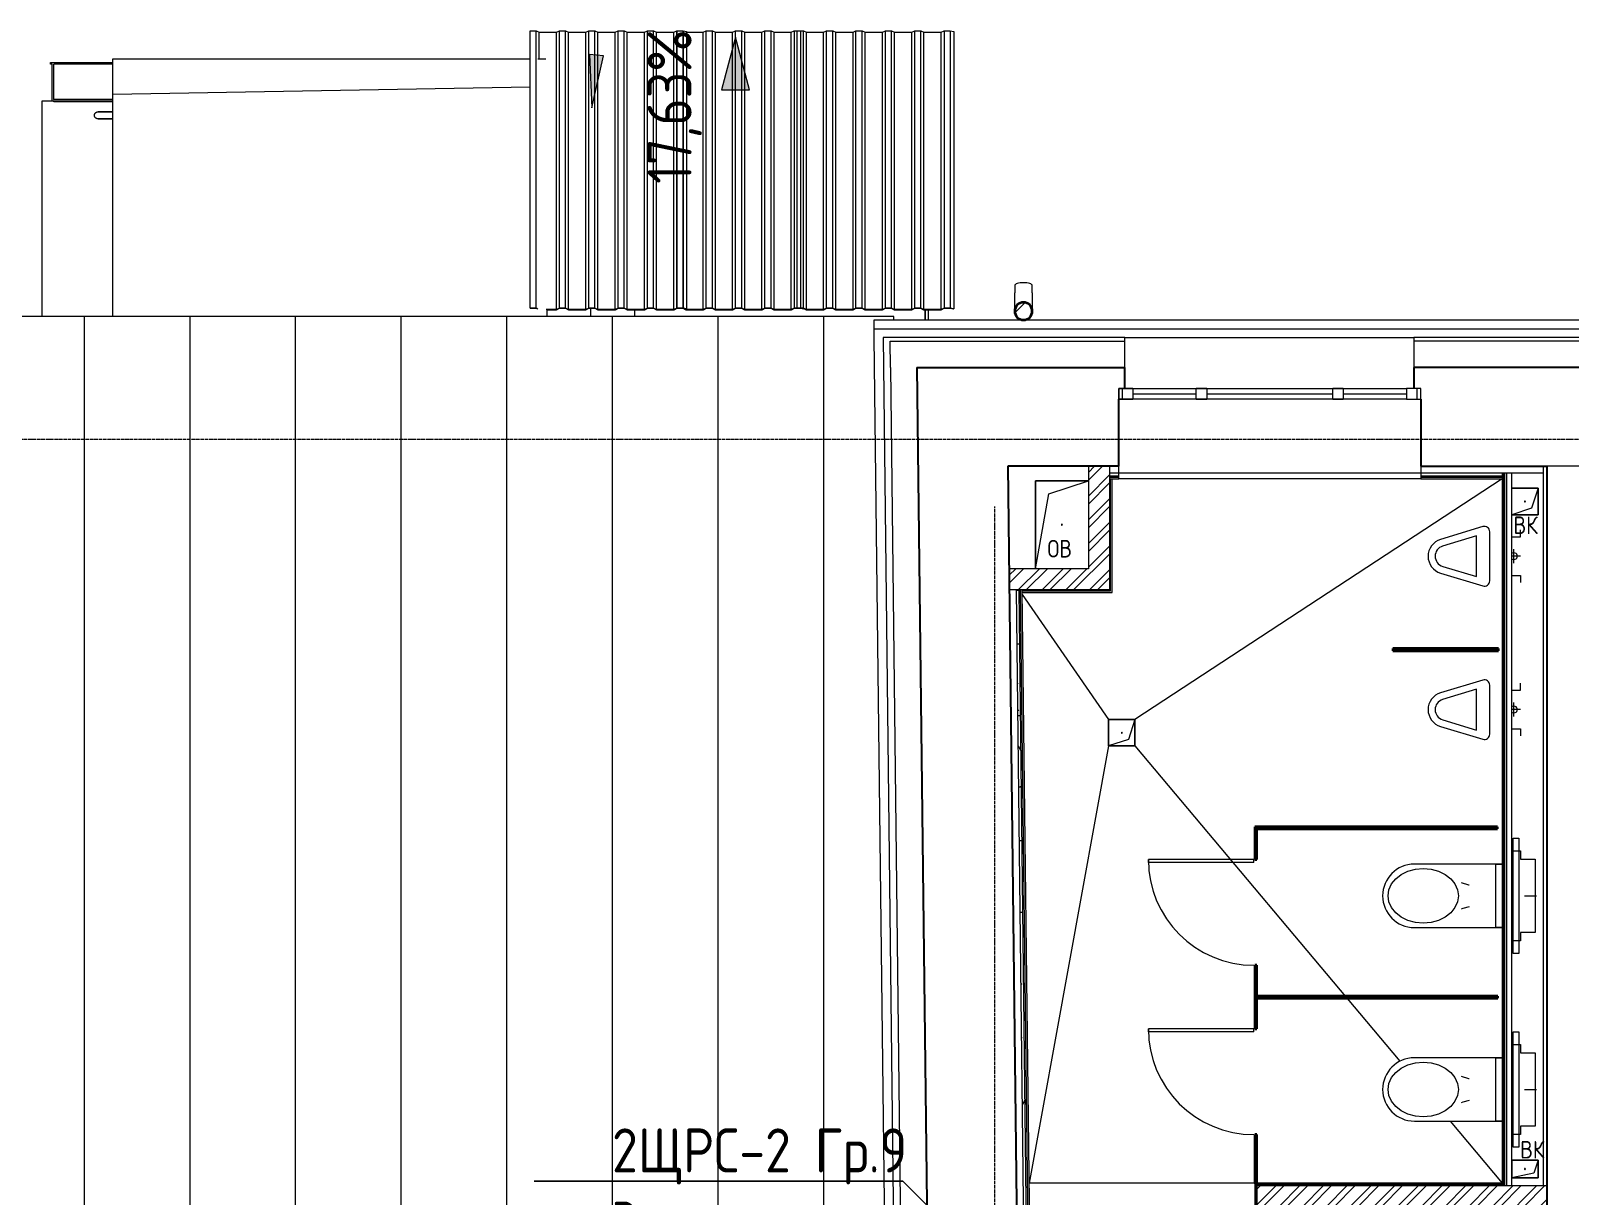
# Model space of a CAD drawing. Header units: millimetres. Extents: x -32 to 417638015, y -35 to 175284279.
# Drawn here: x 823738 to 832483, y 67712 to 74332 of the extents above; entities that cross this region are included whole.
import ezdxf
from ezdxf import colors
from ezdxf.entities.mleader import LeaderData, LeaderLine
from ezdxf.math import Vec2, Vec3

# ---------------------------------------------------------------- set-up
doc = ezdxf.new("R2010")
doc.units = ezdxf.units.MM
doc.linetypes.add('ADSK_Линия сетки', pattern=[25, 20, -2.5, 0, -2.5])
for name, color, linetype, lineweight in [('_ Окна', 7, 'Continuous', 9), ('Аннотация', 7, 'Continuous', 18), ('Двери', 7, 'Continuous', 9), ('Двери открывание', 7, 'Continuous', 9), ('Крыша', 7, 'Continuous', 9), ('Крыша штриховка', 7, 'Continuous', 9), ('Лестницы', 7, 'Continuous', 9), ('Обобщенные модели', 7, 'Continuous', 18), ('Ограждение', 7, 'Continuous', 9), ('Окна', 7, 'Continuous', 9), ('Оси', 253, 'Continuous', 9), ('Перекрытие', 7, 'Continuous', 18), ('Размеры', 7, 'Continuous', 9), ('Сантехника', 7, 'Continuous', 18), ('Стены внутренние', 7, 'Continuous', 18), ('Стены наружные', 7, 'Continuous', 18), ('Стены несущие', 7, 'Continuous', 30), ('Стены отделка', 7, 'Continuous', 30), ('Стены штриховка', 7, 'Continuous', 9), ('ШТРИХОВКА', 252, 'Continuous', 15)]:
    doc.layers.add(name, color=color, linetype=linetype, lineweight=lineweight)
doc.layers.add('_ЭМ_Надписи', color=7, linetype='Continuous')
doc.layers.add('Линии', color=7, linetype='Continuous', lineweight=9, true_color=0x00a600)
doc.styles.add('GOST Common_1', font='GOST_Common.ttf', dxfattribs={"width": 0.9, "height": 250})
doc.styles.add('GOST Common_5', font='GOST_Common.ttf', dxfattribs={"width": 0.9, "height": 200})
doc.styles.add('ЭОМ', font='isocpeur.ttf', dxfattribs={"width": 0.85, "height": 250})
pattern_1 = [(45, (686.36, 338.7), (-67.35192, 67.35192), []), (45, (731.26, 338.7), (-67.35192, 67.35192), [])]
pattern_2 = [(0, (686.36, 338.7), (406.4, 101.6), [33.528, -271.272, 33.528, -271.272, -1625.6]), (0, (686.36, 338.7), (406.4, 101.6), [-609.6, 33.528, -576.072, 33.528, -271.272, -711.2]), (0, (686.36, 338.7), (406.4, 101.6), [-1524, 33.528, -169.672, 33.528, -474.472]), (120, (838.76, 389.5), (-291.18818, 301.15272), [33.528, -271.272, 33.528, -271.272, -1625.6]), (120, (838.76, 389.5), (-291.18818, 301.15272), [-609.6, 33.528, -576.072, 33.528, -271.272, -711.2]), (120, (838.76, 389.5), (-291.18818, 301.15272), [-1524, 33.528, -169.672, 33.528, -474.472]), (240, (889.56, 592.7), (-115.21182, -402.75272), [33.528, -271.272, 33.528, -271.272, -1625.6]), (240, (889.56, 592.7), (-115.21182, -402.75272), [-609.6, 33.528, -576.072, 33.528, -271.272, -711.2]), (240, (889.56, 592.7), (-115.21182, -402.75272), [-1524, 33.528, -169.672, 33.528, -474.472])]

# ---------------------------------------------------------------- blocks, each defined once
blk = doc.blocks.new('План 2 этажа')
h = blk.add_hatch()
h.set_pattern_fill('ANSI32', color=8, scale=10)
h.set_pattern_definition(pattern_1)
h.paths.add_polyline_path([(39786.357, 20430.018), (39666.357, 20430.018), (39666.357, 19847.026), (39216.098, 19847.026), (39217.512, 19727.026), (39786.357, 19727.026)])
h = blk.add_hatch()
h.set_pattern_fill('ANSI32', color=8, scale=10)
h.set_pattern_definition(pattern_1)
h.paths.add_polyline_path([(42131.357, 16222.28), (42011.357, 16222.28), (42011.357, 13773.873), (42131.357, 13773.873)])
h.paths.add_polyline_path([(42271.357, 16222.28), (42271.357, 16342.28), (40626.357, 16342.28), (40626.357, 16222.28)])
h.paths.add_polyline_path([(40718.07, 13283.7), (40838.07, 13283.7), (40838.07, 13653.873), (42271.357, 13653.873), (42271.357, 13773.873), (40718.07, 13773.873)])
h.paths.add_polyline_path([(40838.07, 13283.7), (40718.07, 13283.7), (40718.07, 12989.356), (40838.07, 12989.356)])
at = {"layer": 'Аннотация'}
blk.add_hatch(color=8, dxfattribs=at).paths.add_polyline_path([(36845.9, 22464.905), (36911.498, 22760.297), (36832.81, 22767.21)])
at = {"layer": 'Крыша штриховка'}
h = blk.add_hatch(dxfattribs=at)
h.set_pattern_fill('FP_9', color=8, style=0, pattern_type=2)
h.set_pattern_definition([(270, (842.4, -16860.6), (600, 4e-14), [])])
h.paths.add_polyline_path([(33323.741, 13727.567), (38561.401, 13727.567), (38561.401, 13870.523), (38536.457, 13870.23), (38450.578, 21210.018), (38450.578, 21260.018), (38561.401, 21260.018), (38561.401, 21280.018), (32084.069, 21280.018), (32132.058, 21244.23), (30695.26, 19317.578), (30795.993, 19317.578), (30775.173, 19257.578), (30650.515, 19257.578), (29869.541, 18211.892), (29870.689, 18210.718), (25704.645, 13743.182), (31635.996, 13727.567), (32964.784, 13727.567)])
h.paths.add_polyline_path([(11561.357, 13740.416), (11561.357, 13740.521), (11526.903, 13740.507)])
h.paths.add_polyline_path([(24101.353, 13747.403), (24081.951, 13775.515), (24089.825, 13775.515), (20054.748, 18104.105), (20056.478, 18105.419), (20054.748, 18104.416), (19974.307, 18230.272), (19576.179, 18230.272), (19104.572, 19591.027), (18087.478, 21182.333), (18240.312, 21280.018), (11501.357, 21280.018), (11501.357, 21221.225), (11611.357, 21221.225), (11611.357, 13801.225), (11561.357, 13801.225), (11561.357, 13780.416), (23901.782, 13747.928)])
h.paths.add_polyline_path([(33423.969, 13905.448), (33421.469, 13905.448), (33420.912, 13996.099), (33403.907, 13999.98), (33385.214, 14015.656), (33375.773, 14035.731), (33376.469, 14192.982), (33379.485, 14197.96), (33383.168, 14200.708), (33394.33, 14204.67), (33409.368, 14207.374), (33426.469, 14208.433), (33451.469, 14206.363), (33464.772, 14202.721), (33472.383, 14198.759), (33474.766, 14196.981), (33476.469, 14192.982), (33476.469, 14033.814), (33465.561, 14013.162), (33447.175, 13999.557), (33431.469, 13994.831), (33430.799, 13905.448), (33425.175, 13905.448)])
h.paths.add_polyline_path([(16661.357, 13905.448), (16656.357, 13905.448), (16655.8, 13996.099), (16638.795, 13999.98), (16620.102, 14015.656), (16610.661, 14035.731), (16611.357, 14192.982), (16614.373, 14197.96), (16618.056, 14200.708), (16629.218, 14204.67), (16644.256, 14207.374), (16661.357, 14208.433), (16686.357, 14206.363), (16699.66, 14202.721), (16707.271, 14198.759), (16709.654, 14196.981), (16711.357, 14192.982), (16711.357, 14033.814), (16700.449, 14013.162), (16682.063, 13999.557), (16666.357, 13994.831), (16665.688, 13905.448), (16662.651, 13905.448)])
at = {"layer": 'Обобщенные модели', "lineweight": 9}
h = blk.add_hatch(dxfattribs=at)
h.set_pattern_fill('FP_14', color=8, style=0, pattern_type=2)
h.set_pattern_definition([(45, (686.36, 338.7), (-106.066, 106.066), [])])
h.paths.add_polyline_path([(39298.212, 21260.018), (39319.906, 21264.969), (39337.303, 21278.843), (39346.958, 21298.892), (39346.958, 21321.144), (39337.303, 21341.192), (39319.906, 21355.066), (39298.212, 21360.018), (39276.518, 21355.066), (39259.12, 21341.192), (39249.465, 21321.144), (39249.465, 21298.892), (39259.12, 21278.843), (39277.896, 21264.654)])
at = {"layer": 'Размеры'}
blk.add_hatch(color=8, dxfattribs=at).paths.add_polyline_path([(37662.051, 22867.003), (37581.667, 22567.003), (37742.436, 22567.003)])
at = {"layer": 'Стены внутренние', "lineweight": 9}
h = blk.add_hatch(dxfattribs=at)
h.set_pattern_fill('FP_6', color=8, style=0, pattern_type=2)
h.set_pattern_definition(pattern_2)
h.paths.add_polyline_path([(41554.579, 20375.018), (42023.857, 20375.018), (42023.857, 20390.018), (41554.579, 20390.018)])
h.paths.add_polyline_path([(39839.579, 20375.018), (39839.579, 20390.018), (39715.357, 20390.018), (39715.357, 20375.018)])
h = blk.add_hatch(dxfattribs=at)
h.set_pattern_fill('FP_6', color=8, style=0, pattern_type=2)
h.set_pattern_definition(pattern_2)
h.paths.add_polyline_path([(39336.457, 13026.018), (39351.456, 13026.195), (39340.62, 13946.024), (39325.621, 13945.848), (39332.793, 13337.058)])
h.paths.add_polyline_path([(39315.714, 14786.789), (39330.713, 14786.966), (39271.679, 19798.009), (39256.68, 19797.832), (39313.899, 14940.854)])
at = {"layer": '_ Окна', "color": 8, "lineweight": 18}
for p, q in [((39839.579, 20810.018), (39839.579, 20870.018)), ((39839.579, 20870.018), (39919.579, 20870.018)), ((39919.579, 20870.018), (39919.579, 20810.018)), ((40279.579, 20810.018), (40279.579, 20870.018)), ((40279.579, 20870.018), (40339.579, 20870.018)), ((40339.579, 20870.018), (40339.579, 20810.018)), ((41054.579, 20810.018), (41054.579, 20870.018)), ((41054.579, 20870.018), (41114.579, 20870.018)), ((41114.579, 20870.018), (41114.579, 20810.018)), ((41474.579, 20870.018), (41474.579, 20810.018)), ((41554.579, 20870.018), (41474.579, 20870.018)), ((41554.579, 20810.018), (41554.579, 20870.018)), ((39919.579, 20810.018), (39839.579, 20810.018)), ((40339.579, 20810.018), (40279.579, 20810.018)), ((41114.579, 20810.018), (41054.579, 20810.018)), ((41474.579, 20810.018), (41554.579, 20810.018))]:
    blk.add_line(p, q, dxfattribs=at)
at = {"layer": '_ Окна', "color": 8}
for p, q in [((39859.579, 20810.018), (39859.579, 20870.018)), ((39919.579, 20840.018), (40279.579, 20840.018)), ((40339.579, 20840.018), (41054.579, 20840.018)), ((41114.579, 20840.018), (41474.579, 20840.018)), ((41534.579, 20810.018), (41534.579, 20870.018))]:
    blk.add_line(p, q, dxfattribs=at)
at = {"layer": 'Аннотация', "color": 8}
for p, q in [((36911.498, 22760.297), (36832.81, 22767.21)), ((36832.81, 22767.21), (36845.9, 22464.905)), ((36845.9, 22464.905), (36911.498, 22760.297))]:
    blk.add_line(p, q, dxfattribs=at)
at = {"layer": 'Двери', "color": 8}
for p, q in [((40007.357, 18178.28), (40007.357, 18194.28)), ((40607.357, 18194.28), (40007.357, 18194.28)), ((40607.357, 18178.28), (40607.357, 18194.28)), ((40607.357, 18178.28), (40007.357, 18178.28)), ((40007.357, 17216.28), (40007.357, 17232.28)), ((40607.357, 17232.28), (40007.357, 17232.28)), ((40607.357, 17216.28), (40607.357, 17232.28)), ((40607.357, 17216.28), (40007.357, 17216.28))]:
    blk.add_line(p, q, dxfattribs=at)
at = {"layer": 'Двери открывание', "color": 8}
for centre in [(40607.357, 18194.28), (40607.357, 17232.28)]:
    blk.add_arc(centre, 600, 180, 270, dxfattribs=at)
at = {"layer": 'Крыша', "color": 8}
for p, q in [((38561.401, 21280.018), (32084.069, 21280.018)), ((38561.401, 21260.018), (38561.401, 21280.018))]:
    blk.add_line(p, q, dxfattribs=at)
at = {"layer": 'Лестницы', "color": 8}
for p, q in [((36840.728, 21280.018), (36840.728, 21326.971)), ((36840.728, 21280.018), (36840.728, 21326.971)), ((37090.728, 21280.018), (37090.728, 21318.549)), ((37090.728, 21280.018), (37090.728, 21318.549))]:
    blk.add_line(p, q, dxfattribs=at)
at = {"layer": 'Линии', "color": 8}
blk.add_line((34124.11, 22542.241), (36495.361, 22583.631), dxfattribs=at)
at = {"layer": 'Обобщенные модели', "color": 8}
for p, q in [((36495.361, 22902.663), (36530.361, 22902.663)), ((36495.361, 21326.971), (36495.361, 22902.663)), ((36530.361, 22902.663), (36547.361, 22894.241)), ((36530.361, 21326.971), (36530.361, 22902.663)), ((36547.361, 22894.241), (36645.061, 22894.241)), ((36547.361, 22742.821), (36547.361, 22894.241)), ((36645.061, 22894.241), (36662.061, 22902.663)), ((36645.061, 21318.549), (36645.061, 22894.241)), ((36662.061, 22902.663), (36697.061, 22902.663)), ((36662.061, 21326.971), (36662.061, 22902.663)), ((36697.061, 22902.663), (36714.061, 22894.241)), ((36697.061, 21326.971), (36697.061, 22902.663)), ((36714.061, 22894.241), (36811.761, 22894.241)), ((36714.061, 21318.549), (36714.061, 22894.241)), ((36811.761, 22894.241), (36828.761, 22902.663)), ((36811.761, 21318.549), (36811.761, 22894.241)), ((36828.761, 22902.663), (36863.761, 22902.663)), ((36828.761, 21326.971), (36828.761, 22902.663)), ((36863.761, 22902.663), (36880.761, 22894.241)), ((36863.761, 21326.971), (36863.761, 22902.663)), ((36880.761, 22894.241), (36978.461, 22894.241)), ((36880.761, 21318.549), (36880.761, 22894.241)), ((36978.461, 22894.241), (36995.461, 22902.663)), ((36978.461, 21318.549), (36978.461, 22894.241)), ((36995.461, 22902.663), (37030.461, 22902.663)), ((36995.461, 21326.971), (36995.461, 22902.663)), ((37030.461, 22902.663), (37047.461, 22894.241)), ((37030.461, 21326.971), (37030.461, 22902.663)), ((37047.461, 22894.241), (37145.161, 22894.241)), ((37047.461, 21318.549), (37047.461, 22894.241)), ((37145.161, 22894.241), (37162.161, 22902.663)), ((37145.161, 21318.549), (37145.161, 22894.241)), ((37162.161, 22902.663), (37197.161, 22902.663)), ((37162.161, 21326.971), (37162.161, 22902.663)), ((37162.161, 22902.663), (37197.161, 22902.663)), ((37162.161, 21326.971), (37162.161, 22902.663)), ((37197.161, 22902.663), (37214.161, 22894.241)), ((37197.161, 21326.971), (37197.161, 22902.663)), ((37197.161, 22902.663), (37214.161, 22894.241)), ((37197.161, 21326.971), (37197.161, 22902.663)), ((37214.161, 22894.241), (37311.861, 22894.241)), ((37214.161, 21318.549), (37214.161, 22894.241)), ((37214.161, 22894.241), (37311.861, 22894.241)), ((37214.161, 21318.549), (37214.161, 22894.241)), ((37311.861, 22894.241), (37328.861, 22902.663)), ((37311.861, 22894.241), (37328.861, 22902.663)), ((37311.861, 21318.549), (37311.861, 22894.241)), ((37311.861, 21318.549), (37311.861, 22894.241)), ((37328.861, 22902.663), (37363.861, 22902.663)), ((37328.861, 21326.971), (37328.861, 22902.663)), ((37328.861, 22902.663), (37363.861, 22902.663)), ((37328.861, 22902.663), (37328.861, 21326.971)), ((37363.861, 21326.971), (37363.861, 22902.663)), ((37363.861, 22902.663), (37383.861, 22899.19)), ((37363.861, 22902.663), (37363.861, 21326.971)), ((37383.861, 22899.19), (37383.861, 21323.498)), ((37383.861, 22894.241), (37478.561, 22894.241)), ((37478.561, 22894.241), (37495.561, 22902.663)), ((37478.561, 21318.549), (37478.561, 22894.241)), ((37495.561, 22902.663), (37530.561, 22902.663)), ((37495.561, 21326.971), (37495.561, 22902.663)), ((37530.561, 22902.663), (37547.561, 22894.241)), ((37530.561, 21326.971), (37530.561, 22902.663)), ((37547.561, 22894.241), (37645.261, 22894.241)), ((37547.561, 21318.549), (37547.561, 22894.241)), ((37645.261, 22894.241), (37662.261, 22902.663)), ((37645.261, 21318.549), (37645.261, 22894.241)), ((37662.261, 22902.663), (37697.261, 22902.663)), ((37662.261, 21326.971), (37662.261, 22902.663)), ((37697.261, 22902.663), (37714.261, 22894.241)), ((37697.261, 21326.971), (37697.261, 22902.663)), ((37714.261, 22894.241), (37811.961, 22894.241)), ((37714.261, 21318.549), (37714.261, 22894.241)), ((37811.961, 22894.241), (37828.961, 22902.663)), ((37811.961, 21318.549), (37811.961, 22894.241)), ((37828.961, 22902.663), (37863.961, 22902.663)), ((37828.961, 21326.971), (37828.961, 22902.663)), ((37863.961, 22902.663), (37880.961, 22894.241)), ((37863.961, 21326.971), (37863.961, 22902.663)), ((37880.961, 22894.241), (37978.661, 22894.241)), ((37880.961, 21318.549), (37880.961, 22894.241)), ((37978.661, 22894.241), (37995.661, 22902.663)), ((37978.661, 21318.549), (37978.661, 22894.241)), ((37995.661, 22902.663), (38030.661, 22902.663)), ((37995.661, 22902.663), (37995.661, 21326.971)), ((38013.161, 22902.663), (38048.161, 22902.663)), ((38013.161, 21326.971), (38013.161, 22902.663)), ((38030.661, 22902.663), (38030.661, 21326.971)), ((38048.161, 22902.663), (38065.161, 22894.241)), ((38048.161, 21326.971), (38048.161, 22902.663)), ((38065.161, 22894.241), (38162.861, 22894.241)), ((38065.161, 21318.549), (38065.161, 22894.241)), ((38162.861, 22894.241), (38179.861, 22902.663)), ((38162.861, 21318.549), (38162.861, 22894.241)), ((38179.861, 22902.663), (38214.861, 22902.663)), ((38179.861, 21326.971), (38179.861, 22902.663)), ((38214.861, 22902.663), (38231.861, 22894.241)), ((38214.861, 21326.971), (38214.861, 22902.663)), ((38231.861, 22894.241), (38329.561, 22894.241)), ((38231.861, 21318.549), (38231.861, 22894.241)), ((38329.561, 22894.241), (38346.561, 22902.663)), ((38329.561, 21318.549), (38329.561, 22894.241)), ((38346.561, 22902.663), (38381.561, 22902.663)), ((38346.561, 21326.971), (38346.561, 22902.663)), ((38381.561, 22902.663), (38398.561, 22894.241)), ((38381.561, 21326.971), (38381.561, 22902.663)), ((38398.561, 22894.241), (38496.261, 22894.241)), ((38398.561, 21318.549), (38398.561, 22894.241)), ((38496.261, 22894.241), (38513.261, 22902.663)), ((38496.261, 21318.549), (38496.261, 22894.241)), ((38513.261, 22902.663), (38548.261, 22902.663)), ((38513.261, 21326.971), (38513.261, 22902.663)), ((38548.261, 22902.663), (38565.261, 22894.241)), ((38548.261, 21326.971), (38548.261, 22902.663)), ((38565.261, 22894.241), (38662.961, 22894.241)), ((38565.261, 21318.549), (38565.261, 22894.241)), ((38662.961, 22894.241), (38679.961, 22902.663)), ((38662.961, 21318.549), (38662.961, 22894.241)), ((38679.961, 22902.663), (38714.961, 22902.663)), ((38679.961, 21326.971), (38679.961, 22902.663)), ((38714.961, 22902.663), (38731.961, 22894.241)), ((38714.961, 21326.971), (38714.961, 22902.663)), ((38731.961, 22894.241), (38829.661, 22894.241)), ((38731.961, 21318.549), (38731.961, 22894.241)), ((38829.661, 22894.241), (38846.661, 22902.663)), ((38829.661, 21318.549), (38829.661, 22894.241)), ((38846.661, 22902.663), (38881.661, 22902.663)), ((38846.661, 22902.663), (38846.661, 21326.971)), ((38881.661, 22902.663), (38901.661, 22899.19)), ((38881.661, 22902.663), (38881.661, 21326.971)), ((38901.661, 22899.19), (38901.661, 21323.498)), ((39248.212, 21456.169), (39248.212, 21413.665)), ((39348.212, 21413.665), (39348.212, 21456.169)), ((36530.361, 21326.971), (36495.361, 21326.971)), ((36495.361, 21326.971), (36495.361, 21326.71)), ((36495.361, 21326.71), (36529.297, 21326.71)), ((36529.297, 21326.71), (36538.103, 21322.348)), ((36539.987, 21322.202), (36530.361, 21326.971)), ((36645.061, 21318.549), (36587.163, 21318.549)), ((36590.527, 21318.288), (36646.125, 21318.288)), ((36662.061, 21326.971), (36645.061, 21318.549)), ((36646.125, 21318.288), (36663.125, 21326.71)), ((36697.061, 21326.971), (36662.061, 21326.971)), ((36663.125, 21326.71), (36695.997, 21326.71)), ((36695.997, 21326.71), (36712.997, 21318.288)), ((36714.061, 21318.549), (36697.061, 21326.971)), ((36712.997, 21318.288), (36812.825, 21318.288)), ((36811.761, 21318.549), (36714.061, 21318.549)), ((36828.761, 21326.971), (36811.761, 21318.549)), ((36812.825, 21318.288), (36829.825, 21326.71)), ((36863.761, 21326.971), (36828.761, 21326.971)), ((36829.825, 21326.71), (36862.697, 21326.71)), ((36862.697, 21326.71), (36879.697, 21318.288)), ((36880.761, 21318.549), (36863.761, 21326.971)), ((36879.697, 21318.288), (36979.525, 21318.288)), ((36978.461, 21318.549), (36880.761, 21318.549)), ((36995.461, 21326.971), (36978.461, 21318.549)), ((36979.525, 21318.288), (36996.525, 21326.71)), ((37030.461, 21326.971), (36995.461, 21326.971)), ((36996.525, 21326.71), (37029.397, 21326.71)), ((37029.397, 21326.71), (37046.397, 21318.288)), ((37047.461, 21318.549), (37030.461, 21326.971)), ((37046.397, 21318.288), (37146.225, 21318.288)), ((37145.161, 21318.549), (37047.461, 21318.549)), ((37162.161, 21326.971), (37145.161, 21318.549)), ((37146.225, 21318.288), (37163.225, 21326.71)), ((37197.161, 21326.971), (37162.161, 21326.971)), ((37162.161, 21326.971), (37162.161, 21326.71)), ((37197.161, 21326.971), (37162.161, 21326.971)), ((37162.161, 21326.71), (37196.097, 21326.71)), ((37163.225, 21326.71), (37196.097, 21326.71)), ((37196.097, 21326.71), (37213.097, 21318.288)), ((37196.097, 21326.71), (37213.097, 21318.288)), ((37214.161, 21318.549), (37197.161, 21326.971)), ((37214.161, 21318.549), (37197.161, 21326.971)), ((37213.097, 21318.288), (37312.925, 21318.288)), ((37213.097, 21318.288), (37312.925, 21318.288)), ((37311.861, 21318.549), (37214.161, 21318.549)), ((37311.861, 21318.549), (37214.161, 21318.549)), ((37328.861, 21326.971), (37311.861, 21318.549)), ((37328.861, 21326.971), (37311.861, 21318.549)), ((37312.925, 21318.288), (37329.925, 21326.71)), ((37312.925, 21318.288), (37329.925, 21326.71)), ((37363.861, 21326.971), (37328.861, 21326.971)), ((37363.861, 21326.971), (37328.861, 21326.971)), ((37329.925, 21326.71), (37362.797, 21326.71)), ((37329.925, 21326.71), (37363.24, 21326.71)), ((37362.797, 21326.71), (37379.797, 21318.288)), ((37363.24, 21326.71), (37382.8, 21323.314)), ((37380.861, 21318.549), (37363.861, 21326.971)), ((37383.861, 21323.498), (37363.861, 21326.971)), ((37379.797, 21318.288), (37479.625, 21318.288)), ((37380.861, 21318.549), (37380.861, 21323.65)), ((37478.561, 21318.549), (37380.861, 21318.549)), ((37382.8, 21323.314), (37383.861, 21323.498)), ((37495.561, 21326.971), (37478.561, 21318.549)), ((37479.625, 21318.288), (37496.625, 21326.71)), ((37530.561, 21326.971), (37495.561, 21326.971)), ((37496.625, 21326.71), (37529.497, 21326.71)), ((37529.497, 21326.71), (37546.497, 21318.288)), ((37547.561, 21318.549), (37530.561, 21326.971)), ((37546.497, 21318.288), (37646.325, 21318.288)), ((37645.261, 21318.549), (37547.561, 21318.549)), ((37662.261, 21326.971), (37645.261, 21318.549)), ((37646.325, 21318.288), (37663.325, 21326.71)), ((37697.261, 21326.971), (37662.261, 21326.971)), ((37663.325, 21326.71), (37696.197, 21326.71)), ((37696.197, 21326.71), (37713.197, 21318.288)), ((37714.261, 21318.549), (37697.261, 21326.971)), ((37713.197, 21318.288), (37813.025, 21318.288)), ((37811.961, 21318.549), (37714.261, 21318.549)), ((37828.961, 21326.971), (37811.961, 21318.549)), ((37813.025, 21318.288), (37830.025, 21326.71)), ((37863.961, 21326.971), (37828.961, 21326.971)), ((37830.025, 21326.71), (37862.897, 21326.71)), ((37862.897, 21326.71), (37879.897, 21318.288)), ((37880.961, 21318.549), (37863.961, 21326.971)), ((37879.897, 21318.288), (37979.725, 21318.288)), ((37978.661, 21318.549), (37880.961, 21318.549)), ((37995.661, 21326.971), (37978.661, 21318.549)), ((37979.725, 21318.288), (37996.725, 21326.71)), ((38030.661, 21326.971), (37995.661, 21326.971)), ((37996.725, 21326.71), (38030.04, 21326.71)), ((38048.161, 21326.971), (38013.161, 21326.971)), ((38013.161, 21326.971), (38013.161, 21326.71)), ((38013.161, 21326.71), (38047.097, 21326.71)), ((38030.04, 21326.71), (38049.6, 21323.314)), ((38050.661, 21323.498), (38030.661, 21326.971)), ((38047.097, 21326.71), (38064.097, 21318.288)), ((38065.161, 21318.549), (38048.161, 21326.971)), ((38049.6, 21323.314), (38050.661, 21323.498)), ((38050.661, 21325.1), (38050.661, 21323.498)), ((38064.097, 21318.288), (38163.925, 21318.288)), ((38162.861, 21318.549), (38065.161, 21318.549)), ((38179.861, 21326.971), (38162.861, 21318.549)), ((38163.925, 21318.288), (38180.925, 21326.71)), ((38214.861, 21326.971), (38179.861, 21326.971)), ((38180.925, 21326.71), (38213.797, 21326.71)), ((38213.797, 21326.71), (38230.797, 21318.288)), ((38231.861, 21318.549), (38214.861, 21326.971)), ((38230.797, 21318.288), (38330.625, 21318.288)), ((38329.561, 21318.549), (38231.861, 21318.549)), ((38346.561, 21326.971), (38329.561, 21318.549)), ((38330.625, 21318.288), (38347.625, 21326.71)), ((38381.561, 21326.971), (38346.561, 21326.971)), ((38347.625, 21326.71), (38380.497, 21326.71)), ((38380.497, 21326.71), (38397.497, 21318.288)), ((38398.561, 21318.549), (38381.561, 21326.971)), ((38397.497, 21318.288), (38497.325, 21318.288)), ((38496.261, 21318.549), (38398.561, 21318.549)), ((38513.261, 21326.971), (38496.261, 21318.549)), ((38497.325, 21318.288), (38514.325, 21326.71)), ((38548.261, 21326.971), (38513.261, 21326.971)), ((38514.325, 21326.71), (38547.197, 21326.71)), ((38547.197, 21326.71), (38564.197, 21318.288)), ((38565.261, 21318.549), (38548.261, 21326.971)), ((38564.197, 21318.288), (38664.025, 21318.288)), ((38662.961, 21318.549), (38565.261, 21318.549)), ((38679.961, 21326.971), (38662.961, 21318.549)), ((38664.025, 21318.288), (38681.025, 21326.71)), ((38714.961, 21326.971), (38679.961, 21326.971)), ((38681.025, 21326.71), (38713.897, 21326.71)), ((38713.897, 21326.71), (38730.897, 21318.288)), ((38731.961, 21318.549), (38714.961, 21326.971)), ((38730.897, 21318.288), (38830.725, 21318.288)), ((38829.661, 21318.549), (38731.961, 21318.549)), ((38846.661, 21326.971), (38829.661, 21318.549)), ((38830.725, 21318.288), (38847.725, 21326.71)), ((38881.661, 21326.971), (38846.661, 21326.971)), ((38847.725, 21326.71), (38881.04, 21326.71)), ((38881.04, 21326.71), (38900.6, 21323.314)), ((38901.661, 21323.498), (38881.661, 21326.971)), ((38900.6, 21323.314), (38901.661, 21323.498)), ((39366.357, 19847.026), (39366.357, 20347.026)), ((39366.357, 20347.026), (39666.357, 20347.026)), ((39666.357, 20347.026), (39366.357, 20347.026)), ((39366.357, 20347.026), (39366.357, 19847.026)), ((39441.357, 20272.026), (39666.357, 20347.026)), ((42071.357, 20303.598), (42221.357, 20303.598)), ((42221.357, 20303.598), (42071.357, 20303.598)), ((42221.357, 20303.598), (42183.857, 20191.098)), ((42221.357, 20303.598), (42221.357, 20153.598)), ((42221.357, 20153.598), (42221.357, 20303.598)), ((39366.357, 19847.026), (39441.357, 20272.026)), ((42183.857, 20191.098), (42071.357, 20153.598)), ((42221.357, 20153.598), (42071.357, 20153.598)), ((42071.357, 20153.598), (42221.357, 20153.598)), ((39781.357, 18840.018), (39781.357, 18990.018)), ((39781.357, 18990.018), (39931.357, 18990.018)), ((39931.357, 18990.018), (39781.357, 18990.018)), ((39781.357, 18990.018), (39781.357, 18840.018)), ((39931.357, 18990.018), (39893.857, 18877.518)), ((39931.357, 18990.018), (39931.357, 18840.018)), ((39931.357, 18840.018), (39931.357, 18990.018)), ((39893.857, 18877.518), (39781.357, 18840.018)), ((39931.357, 18840.018), (39781.357, 18840.018)), ((39781.357, 18840.018), (39931.357, 18840.018)), ((42071.357, 16387.28), (42071.357, 16487.28)), ((42071.357, 16487.28), (42221.357, 16487.28)), ((42221.357, 16487.28), (42071.357, 16487.28)), ((42071.357, 16487.28), (42071.357, 16387.28)), ((42221.357, 16487.28), (42196.357, 16412.28)), ((42221.357, 16487.28), (42221.357, 16387.28)), ((42221.357, 16387.28), (42221.357, 16487.28)), ((42196.357, 16412.28), (42071.357, 16387.28)), ((42221.357, 16387.28), (42071.357, 16387.28)), ((42071.357, 16387.28), (42221.357, 16387.28))]:
    blk.add_line(p, q, dxfattribs=at)
at = {"layer": 'Обобщенные модели', "color": 8, "lineweight": 40}
for p, q in [((41996.357, 19393.28), (41396.357, 19393.28)), ((41396.357, 19393.28), (41396.357, 19381.28)), ((41396.357, 19381.28), (41996.357, 19381.28)), ((41996.357, 19381.28), (41996.357, 19393.28)), ((41991.357, 18381.28), (40611.357, 18381.28)), ((40611.357, 18381.28), (40611.357, 18369.28)), ((40611.357, 18369.28), (40611.357, 18194.28)), ((40623.357, 18369.28), (40611.357, 18369.28)), ((40611.357, 18369.28), (41991.357, 18369.28)), ((40623.357, 18194.28), (40623.357, 18369.28)), ((41991.357, 18369.28), (41991.357, 18381.28)), ((40611.357, 18194.28), (40623.357, 18194.28)), ((40623.357, 17594.28), (40611.357, 17594.28)), ((40611.357, 17407.28), (40611.357, 17232.28)), ((40623.357, 17407.28), (40611.357, 17407.28)), ((41993.357, 17419.28), (40613.357, 17419.28)), ((40613.357, 17419.28), (40613.357, 17407.28)), ((40613.357, 17407.28), (41993.357, 17407.28)), ((40623.357, 17232.28), (40623.357, 17407.28)), ((41993.357, 17407.28), (41993.357, 17419.28)), ((40611.357, 17232.28), (40623.357, 17232.28)), ((40623.357, 16632.28), (40611.357, 16632.28))]:
    blk.add_line(p, q, dxfattribs=at)
at = {"layer": 'Обобщенные модели', "color": 8, "flags": 128}
for points in [[(39248.212, 21323.034), (39248.212, 21324.305), (39248.212, 21326.968), (39248.212, 21329.845), (39248.212, 21332.929), (39248.212, 21336.217), (39248.212, 21339.703), (39248.212, 21343.382), (39248.212, 21347.247), (39248.212, 21351.292), (39248.212, 21355.512), (39248.212, 21359.898), (39248.212, 21364.445), (39248.212, 21369.145), (39248.212, 21373.99), (39248.212, 21378.972), (39248.212, 21384.085), (39248.212, 21389.318), (39248.212, 21394.665), (39248.212, 21400.117), (39248.212, 21405.664), (39248.212, 21411.298), (39248.212, 21413.665)], [(39348.212, 21413.665), (39348.212, 21407.997), (39348.212, 21402.413), (39348.212, 21396.92), (39348.212, 21391.529), (39348.212, 21386.247), (39348.212, 21381.083), (39348.212, 21376.046), (39348.212, 21371.143), (39348.212, 21366.381), (39348.212, 21361.77), (39348.212, 21357.316), (39348.212, 21353.026), (39348.212, 21348.908), (39348.212, 21344.967), (39348.212, 21341.21), (39348.212, 21337.643), (39348.212, 21334.272), (39348.212, 21331.103), (39348.212, 21328.139), (39348.212, 21325.387), (39348.212, 21323.034)]]:
    blk.add_lwpolyline(points, dxfattribs=at)
at = {"layer": 'Обобщенные модели', "color": 8, "lineweight": 40}
for points in [[(40611.357, 17594.28), (40611.357, 17319.28), (40623.357, 17319.28), (40623.357, 17594.28)], [(40611.357, 16632.28), (40611.357, 16357.28), (40623.357, 16357.28), (40623.357, 16632.28)]]:
    blk.add_lwpolyline(points, dxfattribs=at)
at = {"layer": 'Обобщенные модели', "color": 8}
for centre, radius, start, end in [((39298.212, 21310.018), 52, 90, 260.0131305), ((39298.212, 21310.018), 52, 279.9868695, 90), ((42146.357, 20228.598), 2.5, 0, 180), ((42146.357, 20228.598), 2.5, 120, 180), ((42146.357, 20228.598), 2.5, 180, 0), ((42146.357, 20228.598), 2.5, 240, 345), ((42146.357, 20228.598), 2.5, 15, 90), ((39516.357, 20097.026), 2.5, 0, 180), ((39516.357, 20097.026), 2.5, 180, 0), ((39516.357, 20097.026), 2.5, 60, 165), ((39516.357, 20097.026), 2.5, 195, 270), ((39516.357, 20097.026), 2.5, 300, 0), ((39856.357, 18915.018), 2.5, 0, 180), ((39856.357, 18915.018), 2.5, 120, 180), ((39856.357, 18915.018), 2.5, 180, 0), ((39856.357, 18915.018), 2.5, 240, 345), ((39856.357, 18915.018), 2.5, 15, 90), ((42146.357, 16437.28), 2.5, 0, 180), ((42146.357, 16437.28), 2.5, 120, 180), ((42146.357, 16437.28), 2.5, 180, 0), ((42146.357, 16437.28), 2.5, 240, 345), ((42146.357, 16437.28), 2.5, 15, 90)]:
    blk.add_arc(centre, radius, start, end, dxfattribs=at)
at = {"layer": 'Обобщенные модели', "color": 8, "lineweight": 40}
for start, end in [(90, 270), (270, 90)]:
    blk.add_arc((39298.212, 21310.018), 50, start, end, dxfattribs=at)
at = {"layer": 'Обобщенные модели', "color": 8}
for start_param, end_param in [(4.71238898, 6.28318531), (3.14159265, 4.71238898)]:
    blk.add_ellipse((39298.212, 21456.169), major_axis=(-50, 0), ratio=0.30901699, start_param=start_param, end_param=end_param, dxfattribs=at)
at = {"layer": 'Ограждение', "color": 8}
for p, q in [((38740.376, 21260.018), (38740.376, 21318.313)), ((38740.728, 21260.018), (38740.728, 21318.314)), ((38756.728, 21318.549), (38756.728, 21260.018))]:
    blk.add_line(p, q, dxfattribs=at)
at = {"layer": 'Ограждение', "color": 8, "flags": 128}
for points in [[(34020.728, 22422.241), (34020.744, 22423.04), (34020.792, 22423.839), (34020.872, 22424.635), (34020.984, 22425.427), (34021.127, 22426.214), (34021.302, 22426.995), (34021.507, 22427.768), (34021.744, 22428.532), (34022.01, 22429.286), (34022.307, 22430.029), (34022.633, 22430.759), (34022.988, 22431.476), (34023.372, 22432.178), (34023.783, 22432.864), (34024.222, 22433.534), (34024.686, 22434.185), (34025.177, 22434.817), (34025.692, 22435.428), (34026.232, 22436.019), (34026.794, 22436.588), (34027.379, 22437.134), (34027.985, 22437.655), (34028.612, 22438.153), (34029.258, 22438.625), (34029.922, 22439.07), (34030.604, 22439.489), (34031.302, 22439.88), (34032.015, 22440.243), (34032.741, 22440.577), (34033.481, 22440.881), (34034.232, 22441.156), (34034.994, 22441.401), (34035.765, 22441.615), (34036.543, 22441.798), (34037.329, 22441.95), (34038.12, 22442.07), (34038.915, 22442.158), (34039.713, 22442.215), (34040.512, 22442.24), (34040.728, 22442.241)], [(34040.728, 22402.241), (34039.928, 22402.257), (34039.13, 22402.305), (34038.334, 22402.385), (34037.542, 22402.496), (34036.755, 22402.639), (34035.974, 22402.814), (34035.201, 22403.02), (34034.437, 22403.256), (34033.683, 22403.523), (34032.94, 22403.819), (34032.209, 22404.146), (34031.493, 22404.501), (34030.791, 22404.884), (34030.105, 22405.296), (34029.435, 22405.734), (34028.784, 22406.199), (34028.152, 22406.689), (34027.541, 22407.205), (34026.95, 22407.744), (34026.381, 22408.307), (34025.835, 22408.891), (34025.313, 22409.498), (34024.816, 22410.124), (34024.344, 22410.77), (34023.899, 22411.435), (34023.48, 22412.116), (34023.089, 22412.814), (34022.726, 22413.527), (34022.392, 22414.254), (34022.087, 22414.994), (34021.813, 22415.745), (34021.568, 22416.506), (34021.354, 22417.277), (34021.171, 22418.056), (34021.019, 22418.841), (34020.899, 22419.632), (34020.811, 22420.427), (34020.754, 22421.225), (34020.729, 22422.025), (34020.728, 22422.241)], [(34124.11, 22442.241), (34120.861, 22442.241), (34116.958, 22442.241), (34113.093, 22442.241), (34109.272, 22442.241), (34105.501, 22442.241), (34101.786, 22442.241), (34098.134, 22442.241), (34094.55, 22442.241), (34091.04, 22442.241), (34087.61, 22442.241), (34084.264, 22442.241), (34081.009, 22442.241), (34077.849, 22442.241), (34074.79, 22442.241), (34071.836, 22442.241), (34068.993, 22442.241), (34066.264, 22442.241), (34063.654, 22442.241), (34061.168, 22442.241), (34058.809, 22442.241), (34056.581, 22442.241), (34054.488, 22442.241), (34052.532, 22442.241), (34050.718, 22442.241), (34049.048, 22442.241), (34047.524, 22442.241), (34046.15, 22442.241), (34044.927, 22442.241), (34043.857, 22442.241), (34042.942, 22442.241), (34042.183, 22442.241), (34041.582, 22442.241), (34041.14, 22442.241), (34040.857, 22442.241), (34040.734, 22442.241), (34040.728, 22442.241)], [(34040.728, 22442.241), (34040.808, 22442.241), (34041.048, 22442.241), (34041.447, 22442.241), (34042.006, 22442.241), (34042.722, 22442.241), (34043.594, 22442.241), (34044.623, 22442.241), (34045.805, 22442.241), (34047.139, 22442.241), (34048.622, 22442.241), (34050.253, 22442.241), (34052.029, 22442.241), (34053.946, 22442.241), (34056.003, 22442.241), (34058.195, 22442.241), (34060.519, 22442.241), (34062.971, 22442.241), (34065.548, 22442.241), (34068.245, 22442.241), (34071.058, 22442.241), (34073.982, 22442.241), (34077.013, 22442.241), (34080.146, 22442.241), (34083.376, 22442.241), (34086.698, 22442.241), (34090.106, 22442.241), (34093.595, 22442.241), (34097.16, 22442.241), (34100.794, 22442.241), (34104.492, 22442.241), (34108.249, 22442.241), (34112.057, 22442.241), (34115.911, 22442.241), (34119.804, 22442.241), (34123.732, 22442.241)], [(34124.11, 22402.241), (34120.861, 22402.241), (34116.958, 22402.241), (34113.093, 22402.241), (34109.272, 22402.241), (34105.501, 22402.241), (34101.786, 22402.241), (34098.134, 22402.241), (34094.55, 22402.241), (34091.04, 22402.241), (34087.61, 22402.241), (34084.264, 22402.241), (34081.009, 22402.241), (34077.849, 22402.241), (34074.79, 22402.241), (34071.836, 22402.241), (34068.993, 22402.241), (34066.264, 22402.241), (34063.654, 22402.241), (34061.168, 22402.241), (34058.809, 22402.241), (34056.581, 22402.241), (34054.488, 22402.241), (34052.532, 22402.241), (34050.718, 22402.241), (34049.048, 22402.241), (34047.524, 22402.241), (34046.15, 22402.241), (34044.927, 22402.241), (34043.857, 22402.241), (34042.942, 22402.241), (34042.183, 22402.241), (34041.582, 22402.241), (34041.14, 22402.241), (34040.857, 22402.241), (34040.734, 22402.241), (34040.728, 22402.241)], [(34040.728, 22402.241), (34040.808, 22402.241), (34041.048, 22402.241), (34041.447, 22402.241), (34042.006, 22402.241), (34042.722, 22402.241), (34043.594, 22402.241), (34044.623, 22402.241), (34045.805, 22402.241), (34047.139, 22402.241), (34048.622, 22402.241), (34050.253, 22402.241), (34052.029, 22402.241), (34053.946, 22402.241), (34056.003, 22402.241), (34058.195, 22402.241), (34060.519, 22402.241), (34062.971, 22402.241), (34065.548, 22402.241), (34068.245, 22402.241), (34071.058, 22402.241), (34073.982, 22402.241), (34077.013, 22402.241), (34080.146, 22402.241), (34083.376, 22402.241), (34086.698, 22402.241), (34090.106, 22402.241), (34093.595, 22402.241), (34097.16, 22402.241), (34100.794, 22402.241), (34104.492, 22402.241), (34108.249, 22402.241), (34112.057, 22402.241), (34115.911, 22402.241), (34119.804, 22402.241), (34123.732, 22402.241)]]:
    blk.add_lwpolyline(points, dxfattribs=at)
at = {"layer": 'Окна', "color": 8}
for p, q in [((39839.579, 20870.018), (39839.579, 20810.018)), ((39919.579, 20870.018), (39839.579, 20870.018)), ((39919.579, 20870.018), (40279.579, 20870.018)), ((40339.579, 20870.018), (40279.579, 20870.018)), ((40339.579, 20870.018), (41054.579, 20870.018)), ((41114.579, 20870.018), (41054.579, 20870.018)), ((41114.579, 20870.018), (41474.579, 20870.018)), ((41554.579, 20870.018), (41474.579, 20870.018)), ((41554.579, 20810.018), (41554.579, 20870.018)), ((39839.579, 20810.018), (39919.579, 20810.018)), ((40279.579, 20810.018), (39919.579, 20810.018)), ((40279.579, 20810.018), (40339.579, 20810.018)), ((41054.579, 20810.018), (40339.579, 20810.018)), ((41054.579, 20810.018), (41114.579, 20810.018)), ((41474.579, 20810.018), (41114.579, 20810.018)), ((41474.579, 20810.018), (41554.579, 20810.018))]:
    blk.add_line(p, q, dxfattribs=at)
at = {"layer": 'Оси', "color": 8, "linetype": 'ADSK_Линия сетки'}
for p, q in [((-9428.371, 20583.7), (56691.21, 20583.7)), ((39135.923, -5034.86), (39135.923, 20199.514))]:
    blk.add_line(p, q, dxfattribs=at)
at = {"layer": 'Перекрытие', "color": 8}
for p, q in [((34124.11, 22742.821), (36495.361, 22742.821)), ((34124.11, 21280.018), (34124.11, 22742.821)), ((36539.96, 22742.821), (36585.549, 22742.821)), ((33720.728, 22502.241), (33720.728, 21280.018)), ((33780.728, 22502.241), (33720.728, 22502.241)), ((36590.728, 21318.549), (36590.728, 21280.018)), ((42016.357, 20357.018), (39931.357, 18990.018)), ((39290.832, 19700.257), (39781.357, 18990.018)), ((39781.357, 18840.018), (39330.215, 16357.28)), ((39931.357, 18840.018), (41435.739, 17048.659)), ((41721.236, 16708.699), (42016.357, 16357.28)), ((40631.357, 16357.28), (39329.272, 16357.28))]:
    blk.add_line(p, q, dxfattribs=at)
at = {"layer": 'Размеры', "color": 8}
for p, q in [((37662.051, 22867.003), (37581.667, 22567.003)), ((37742.436, 22567.003), (37662.051, 22867.003)), ((37581.667, 22567.003), (37742.436, 22567.003))]:
    blk.add_line(p, q, dxfattribs=at)
at = {"layer": 'Размеры', "color": 8, "lineweight": 20}
blk.add_line((37662.051, 22217.332), (37662.051, 22867.003), dxfattribs=at)
at = {"layer": 'Сантехника', "color": 8}
for p, q in [((41907.68, 20086.014), (41667.434, 20013.425)), ((41871.357, 20033.253), (41679.003, 19975.135)), ((41871.357, 19802.146), (41871.357, 20033.253)), ((41946.357, 19778.326), (41946.357, 20057.296)), ((42071.357, 20028.295), (42121.357, 20028.295)), ((42121.357, 20028.295), (42121.357, 20068.296)), ((42083.857, 19878.296), (42083.857, 19958.296)), ((41679.173, 19860.212), (41871.357, 19802.146)), ((42121.357, 19918.296), (42071.357, 19918.296)), ((41667.654, 19821.907), (41907.586, 19749.414)), ((42071.357, 19808.295), (42121.357, 19808.295)), ((42121.357, 19808.295), (42121.357, 19768.296)), ((41907.68, 19214.514), (41667.434, 19141.925)), ((41871.357, 19161.753), (41679.003, 19103.635)), ((41871.357, 18930.646), (41871.357, 19161.753)), ((41946.357, 18906.826), (41946.357, 19185.796)), ((42071.357, 19156.795), (42121.357, 19156.795)), ((42121.357, 19156.795), (42121.357, 19196.796)), ((42083.857, 19006.796), (42083.857, 19086.796)), ((41679.173, 18988.712), (41871.357, 18930.646)), ((42121.357, 19046.796), (42071.357, 19046.796)), ((41667.654, 18950.407), (41907.586, 18877.914)), ((42071.357, 18936.795), (42121.357, 18936.795)), ((42121.357, 18936.795), (42121.357, 18896.796)), ((42080.357, 17661.2), (42080.357, 18316.2)), ((42080.357, 18316.2), (42111.357, 18316.2)), ((42111.357, 18316.2), (42111.357, 17661.2)), ((42080.357, 18243.7), (42120.357, 18243.7)), ((42080.357, 17733.7), (42080.357, 18243.7)), ((42120.357, 18243.7), (42120.357, 18196.7)), ((42120.357, 18196.7), (42205.357, 18196.7)), ((42205.357, 18196.7), (42205.357, 17780.7)), ((42016.357, 18168.7), (41518.281, 18168.7)), ((41981.357, 17808.699), (41981.357, 18168.7)), ((41981.357, 18168.7), (42016.357, 18168.7)), ((42143.657, 17988.7), (42211.657, 17988.7)), ((41518.281, 17808.699), (42016.357, 17808.699)), ((42016.357, 17808.699), (41981.357, 17808.699)), ((42120.357, 17780.7), (42120.357, 17733.7)), ((42205.357, 17780.7), (42120.357, 17780.7)), ((42120.357, 17733.7), (42080.357, 17733.7)), ((42111.357, 17661.2), (42080.357, 17661.2)), ((42080.357, 16561.2), (42080.357, 17216.2)), ((42080.357, 17216.2), (42111.357, 17216.2)), ((42080.357, 17143.7), (42120.357, 17143.7)), ((42080.357, 16633.7), (42080.357, 17143.7)), ((42111.357, 17216.2), (42111.357, 16561.2)), ((42120.357, 17143.7), (42120.357, 17096.7)), ((42016.357, 17068.7), (41518.281, 17068.7)), ((41981.357, 16708.699), (41981.357, 17068.7)), ((41981.357, 17068.7), (42016.357, 17068.7)), ((42120.357, 17096.7), (42205.357, 17096.7)), ((42205.357, 17096.7), (42205.357, 16680.7)), ((42143.657, 16888.7), (42211.657, 16888.7)), ((41518.281, 16708.699), (42016.357, 16708.699)), ((42016.357, 16708.699), (41981.357, 16708.699)), ((42120.357, 16633.7), (42080.357, 16633.7)), ((42120.357, 16680.7), (42120.357, 16633.7)), ((42205.357, 16680.7), (42120.357, 16680.7)), ((42111.357, 16561.2), (42080.357, 16561.2))]:
    blk.add_line(p, q, dxfattribs=at)
at = {"layer": 'Сантехника', "color": 8, "flags": 128}
for points in [[(41368.857, 17988.7), (41373.872, 18023.19), (41388.664, 18055.952), (41412.491, 18085.341), (41444.159, 18109.883), (41482.081, 18128.35), (41524.353, 18139.813), (41568.857, 18143.7), (41613.362, 18139.813), (41655.634, 18128.35), (41693.555, 18109.883), (41725.224, 18085.341), (41749.051, 18055.952), (41763.843, 18023.19), (41768.857, 17988.7)], [(41785.085, 18063.695), (41826.485, 18050.975), (41829.134, 18050.439)], [(41768.857, 17988.7), (41763.843, 17954.209), (41749.051, 17921.448), (41725.224, 17892.059), (41693.555, 17867.516), (41655.634, 17849.049), (41613.362, 17837.586), (41568.857, 17833.7), (41524.353, 17837.586), (41482.081, 17849.049), (41444.159, 17867.516), (41412.491, 17892.059), (41388.664, 17921.448), (41373.872, 17954.209), (41368.857, 17988.7)], [(41829.134, 17926.96), (41793.715, 17917.039), (41785.085, 17913.704)], [(41368.857, 16888.7), (41373.872, 16923.19), (41388.664, 16955.952), (41412.491, 16985.341), (41444.159, 17009.883), (41482.081, 17028.35), (41524.353, 17039.813), (41568.857, 17043.7), (41613.362, 17039.813), (41655.634, 17028.35), (41693.555, 17009.883), (41725.224, 16985.341), (41749.051, 16955.952), (41763.843, 16923.19), (41768.857, 16888.7)], [(41768.857, 16888.7), (41763.843, 16854.209), (41749.051, 16821.448), (41725.224, 16792.059), (41693.555, 16767.516), (41655.634, 16749.049), (41613.362, 16737.586), (41568.857, 16733.7), (41524.353, 16737.586), (41482.081, 16749.049), (41444.159, 16767.516), (41412.491, 16792.059), (41388.664, 16821.448), (41373.872, 16854.209), (41368.857, 16888.7)], [(41785.085, 16963.695), (41826.485, 16950.975), (41829.134, 16950.439)], [(41829.134, 16826.96), (41793.715, 16817.039), (41785.085, 16813.704)]]:
    blk.add_lwpolyline(points, dxfattribs=at)
at = {"layer": 'Сантехника', "color": 8}
for centre, radius, start, end in [((41916.357, 20057.296), 30, 359.9999903, 106.8117981), ((41696.357, 19917.699), 100, 106.8117624, 253.319604), ((41696.357, 19917.699), 60, 106.8117624, 253.3577784), ((42083.857, 19918.296), 18.929, 359.9999903, 136.0440996), ((42083.857, 19918.296), 18.929, 223.9558971, 359.9999903), ((41916.357, 19778.103), 30, 252.9998743, 0.4255813), ((41916.357, 19185.796), 30, 359.9999903, 106.8117981), ((41696.357, 19046.199), 100, 106.8117624, 253.319604), ((41696.357, 19046.199), 60, 106.8117624, 253.3577784), ((42083.857, 19046.796), 18.929, 359.9999903, 136.0440996), ((42083.857, 19046.796), 18.929, 223.9558971, 359.9999903), ((41916.357, 18906.603), 30, 252.9998743, 0.4255813), ((41518.281, 17988.7), 180, 90, 270), ((41518.281, 16888.7), 180, 90, 270)]:
    blk.add_arc(centre, radius, start, end, dxfattribs=at)
at = {"layer": 'Стены внутренние', "color": 8}
for p, q in [((33790.728, 22512.241), (33790.728, 22712.241)), ((34124.11, 22512.241), (33790.728, 22512.241)), ((41554.579, 20390.018), (39839.579, 20390.018)), ((41554.579, 20357.018), (39839.579, 20357.018))]:
    blk.add_line(p, q, dxfattribs=at)
at = {"layer": 'Стены наружные', "color": 8}
for p, q in [((33770.728, 22722.241), (34124.11, 22722.241)), ((33770.728, 22712.241), (33770.728, 22722.241)), ((33780.728, 22712.241), (33770.728, 22712.241)), ((33780.728, 22502.241), (33780.728, 22712.241)), ((34124.11, 22712.241), (33790.728, 22712.241)), ((33790.728, 22502.241), (33780.728, 22502.241)), ((33790.728, 22512.241), (33790.728, 22510.018)), ((33790.728, 22510.018), (34124.11, 22510.018)), ((33790.728, 22500.018), (33790.728, 22502.241)), ((34124.11, 22500.018), (33790.728, 22500.018)), ((38450.578, 21160.018), (38450.578, 21260.018)), ((38450.578, 21260.018), (43620.577, 21260.018)), ((38450.578, 21210.018), (43620.577, 21210.018)), ((38536.457, 13870.23), (38450.578, 21160.018)), ((39874.579, 21160.018), (41514.579, 21160.018))]:
    blk.add_line(p, q, dxfattribs=at)
at = {"layer": 'Стены несущие', "color": 8}
for p, q in [((38692.597, 20990.018), (38766.235, 14739.313)), ((38692.597, 20990.018), (39874.579, 20990.018)), ((39874.579, 20870.018), (39874.579, 20990.018)), ((43624.577, 20990.018), (41514.579, 20990.018)), ((41514.579, 20990.018), (41514.579, 20870.018)), ((39839.579, 20430.018), (39839.579, 20810.018)), ((41554.579, 20810.018), (41554.579, 20430.018)), ((39839.579, 20430.018), (39209.23, 20430.018)), ((39209.23, 20430.018), (39275.729, 14785.318)), ((41554.579, 20430.018), (42271.357, 20430.018)), ((42271.357, 20430.018), (42271.357, 13977.66))]:
    blk.add_line(p, q, dxfattribs=at)
at = {"layer": 'Стены отделка', "color": 8, "lineweight": 9}
for p, q in [((39874.579, 21160.018), (38500.581, 21160.018)), ((38500.581, 21160.018), (38576.248, 14737.075)), ((38542.587, 20990.018), (38540.82, 21140.018)), ((39874.579, 20990.018), (39874.579, 21160.018)), ((43624.577, 21160.018), (41514.579, 21160.018)), ((41514.579, 21160.018), (41514.579, 20990.018)), ((41515.579, 21140.018), (41514.579, 21140.018)), ((38766.235, 14739.313), (38692.597, 20990.018)), ((38692.597, 20990.018), (38692.597, 20990.018)), ((39666.357, 20430.018), (39666.357, 19847.026)), ((39839.579, 20390.018), (39786.357, 20390.018)), ((39839.579, 20357.018), (39839.579, 20430.018)), ((41554.579, 20430.018), (41554.579, 20357.018)), ((42251.357, 20390.018), (41554.579, 20390.018)), ((42016.357, 20390.018), (42016.357, 16357.28)), ((42031.357, 16342.28), (42031.357, 20390.018)), ((42071.357, 16342.28), (42071.357, 20390.018)), ((42251.357, 16342.28), (42251.357, 20430.018)), ((39786.357, 20357.018), (39839.579, 20357.018)), ((41554.579, 20357.018), (42016.357, 20357.018)), ((39666.357, 19847.026), (39256.101, 19847.026)), ((39348.724, 14786.178), (39290.517, 19727.026)), ((40611.357, 16357.28), (40611.357, 16207.28)), ((42031.357, 16357.28), (40623.357, 16357.28)), ((40626.357, 16342.28), (42271.357, 16342.28)), ((40626.357, 16222.28), (40626.357, 16342.28))]:
    blk.add_line(p, q, dxfattribs=at)
for points in [[(39786.357, 20430.018), (39786.357, 19727.026), (39217.512, 19727.026)], [(39290.693, 19712.026), (39801.357, 19712.026), (39801.357, 20357.018)]]:
    blk.add_lwpolyline(points, dxfattribs=at)
at = {"layer": 'Стены штриховка', "color": 8}
for p, q in [((38540.82, 21140.018), (39874.579, 21140.018)), ((43620.577, 21140.018), (41515.579, 21140.018)), ((38542.587, 20990.018), (38616.234, 14738.546)), ((42025.357, 20390.018), (42025.357, 16357.28)), ((42044.357, 16342.28), (42044.357, 20390.018)), ((42651.357, 20430.018), (42271.357, 20430.018)), ((39786.357, 20375.018), (39839.579, 20375.018)), ((39786.357, 20366.018), (39839.579, 20366.018)), ((41554.579, 20375.018), (42016.357, 20375.018)), ((41554.579, 20366.018), (42016.357, 20366.018)), ((39256.101, 19847.026), (39216.098, 19847.026)), ((39315.714, 14786.789), (39257.514, 19727.026)), ((39330.725, 14785.966), (39272.515, 19727.026)), ((39339.724, 14786.072), (39281.516, 19727.026)), ((42031.357, 16348.28), (40620.357, 16348.28)), ((40620.357, 16348.28), (40620.357, 16216.28))]:
    blk.add_line(p, q, dxfattribs=at)
blk.add_lwpolyline([(39290.587, 19721.026), (39792.357, 19721.026), (39792.357, 20357.018)], dxfattribs=at)
at = {"layer": 'Аннотация', "color": 8, "char_height": 100, "width": 156.348, "attachment_point": 1, "line_spacing_factor": 1.022766, "style": 'GOST Common_5'}
for s, insert in [('\\pxt3.6,7.2,10.8,14.4,18,21.6,25.2,28.8,32.4,36,39.6,43.2,46.8,50.4,54,57.6,61.2,64.8,68.4,72,75.6,79.2,82.8,86.4,90,93.6,97.2,100.8,104.4,108,111.6,115.2;{ВК}', (42081.522, 20143.876)), ('\\pxt3.6,7.2,10.8,14.4,18,21.6,25.2,28.8,32.4,36,39.6,43.2,46.8,50.4,54,57.6,61.2,64.8,68.4,72,75.6,79.2,82.8,86.4,90,93.6,97.2,100.8,104.4,108,111.6,115.2;{ОВ}', (39434.12, 20010.564)), ('\\pxt3.6,7.2,10.8,14.4,18,21.6,25.2,28.8,32.4,36,39.6,43.2,46.8,50.4,54,57.6,61.2,64.8,68.4,72,75.6,79.2,82.8,86.4,90,93.6,97.2,100.8,104.4,108,111.6,115.2;{ВК}', (42119.489, 16596.572))]:
    blk.add_mtext(s, dxfattribs=dict(at, insert=insert))
at = {"layer": 'Размеры', "color": 8, "style": 'GOST Common_1', "width": 0.9}
blk.add_text('17,63%%%', height=250, rotation=90, dxfattribs=at).set_placement((37412.454, 22032.861))

msp = doc.modelspace()

# ---------------------------------------------------------------- block references
at = {"layer": 'ШТРИХОВКА'}
msp.add_blockref('План 2 этажа', (790079.3, 51429.5), dxfattribs=at)

# ---------------------------------------------------------------- next in the draw order: leaders
at = {"layer": '_ЭМ_Надписи', "color": 7, "ltscale": 5}
ml = msp.add_multileader_mtext('Standard', dxfattribs=at)
ml.set_content('{\\fGOST Common|b0|i0|c204|p34;\\W0.9;\\C256;2ЩРС-2\\fISOCPEUR|b0|i0|c204|p34;\\W0.85; Гр.9 Эл.суш.\\P\\fGOST Common|b0|i0|c0|p34;\\W0.9;h=\\fGOST Common|b0|i0|c204|p34;0\\fGOST Common|b0|i0|c0|p34;.\\fGOST Common|b0|i0|c204|p34;9м \\fGOST Common|b0|i0|c0|p34;L=1\\fGOST Common|b0|i0|c204|p34;м}', color=1, style='ЭОМ')
ml.set_leader_properties()
ml.build(insert=Vec2(0, 0))
ml.multileader.update_dxf_attribs({"text_left_attachment_type": 6, "text_right_attachment_type": 6, "dogleg_length": 0, "arrow_head_size": 200})
ctx = ml.context
ctx.base_point, ctx.char_height, ctx.arrow_head_size, ctx.landing_gap_size, ctx.plane_origin = Vec3(827040.1, 67796.9), 250, 200, 0, Vec3(806366.6, 81013.3)
ctx.left_attachment, ctx.right_attachment = 6, 6
notes = []
notes.append((ctx, [(1, (1, 1, 0), (828691.3, 67796.9), (-1, 0), 0, [(0, [(831252.3, 65234.4)], 0, [])])]))
ctx.mtext.insert, ctx.mtext.width, ctx.mtext.defined_height, ctx.mtext.flow_direction = Vec3(827040.1, 68096.9), 2073.809, 545.6, 5
for ctx, leaders in notes:
    for number, flags, end, landing, length, lines in leaders:
        leader = LeaderData()
        leader.index, (leader.has_last_leader_line, leader.has_dogleg_vector, leader.attachment_direction) = number, flags
        leader.last_leader_point, leader.dogleg_vector, leader.dogleg_length = Vec3(end), Vec3(landing), length
        for number, points, colour, breaks in lines:
            line = LeaderLine()
            line.index, line.vertices, line.color, line.breaks = number, Vec3.list(points), colors.encode_raw_color(colour), breaks
            leader.lines.append(line)
        ctx.leaders.append(leader)

doc.saveas('drawing.dxf')
